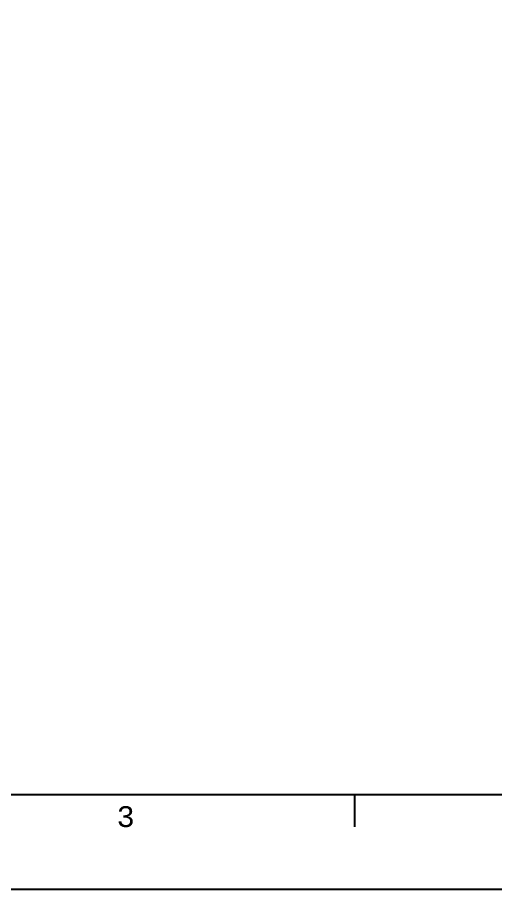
# Model space of a CAD drawing. Header units: feet. Extents: x 1 to 168002, y -59383 to 29717.
# Drawn here: x 27831 to 32860, y 17 to 9200 of the extents above; entities that cross this region are included whole.
import ezdxf
from ezdxf.enums import TextEntityAlignment as Align

# ---------------------------------------------------------------- set-up
doc = ezdxf.new("R2010")
doc.units = ezdxf.units.FT
doc.header["$LTSCALE"] = 50
doc.header["$MEASUREMENT"] = 0
doc.linetypes.add('CONTINU', pattern=[0])
doc.layers.get('0').update_dxf_attribs({"linetype": 'CONTINUOUS'})
doc.layers.add('Border', color=7, linetype='CONTINUOUS', lineweight=0)
doc.styles.add('TB-1$0$MONOTXT', font='monotxt_.ttf')

# ---------------------------------------------------------------- blocks, each defined once
blk = doc.blocks.new('FORMAT')
at = {"layer": 'Border', "color": 0, "linetype": 'Continuous', "lineweight": 25}
for p, q in [((2499.6, 1000), (41000, 1000)), ((31374.9, 1000), (31374.9, 658.8)), ((31374.9, 1000), (31374.9, 658.8))]:
    blk.add_line(p, q, dxfattribs=at)
blk.add_lwpolyline([(0, 0), (0, 29700), (42000, 29700), (42000, 0)], close=True, dxfattribs=at)
at = {"layer": 'Border', "color": 0, "linetype": 'Continuous', "lineweight": 25, "style": 'TB-1$0$MONOTXT'}
blk.add_text('3', height=218.8, dxfattribs=at).set_placement((28967.8, 877.6), align=Align.TOP_CENTER)
blk = doc.blocks.new('TITLE')
at = {"xscale": 0.01, "yscale": 0.01, "zscale": 0.01}
blk.add_blockref('FORMAT', (0, 0), dxfattribs=at)

msp = doc.modelspace()

# ---------------------------------------------------------------- block references
at = {"color": 7, "linetype": 'CONTINU', "ltscale": 100, "xscale": 100, "yscale": 100, "zscale": 100}
msp.add_blockref('TITLE', (1.4, 16.7, 0.1), dxfattribs=at)

doc.saveas('drawing.dxf')
